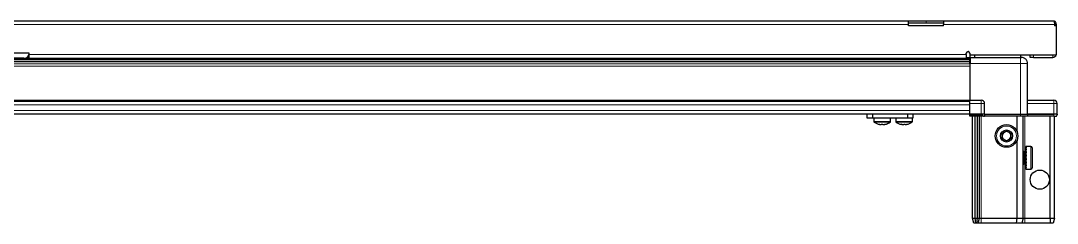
# Model space of a CAD drawing. Header units: millimetres. Extents: x 1315 to 5420, y -523 to 1562.
# Drawn here: x 2078 to 2671, y 575 to 691 of the extents above; entities that cross this region are included whole.
import ezdxf

# ---------------------------------------------------------------- set-up
doc = ezdxf.new("R2010")
doc.units = ezdxf.units.MM

msp = doc.modelspace()

# ---------------------------------------------------------------- linework, layer by layer
at = {"color": 7, "linetype": 'Continuous', "lineweight": 25}
for p, q in [((1555.82, 690.55), (2585.82, 690.55)), ((2585.82, 688.45), (2585.82, 690.55)), ((2585.82, 690.55), (2595.82, 690.55)), ((2595.82, 689.05), (2585.82, 689.05)), ((2585.82, 687.55), (2585.82, 688.45)), ((2605.82, 687.55), (2585.82, 687.55)), ((2595.82, 690.55), (2605.82, 690.55)), ((2605.82, 689.05), (2595.82, 689.05)), ((2605.82, 690.55), (2668.72, 690.55)), ((2605.82, 690.55), (2605.82, 688.45)), ((2605.82, 687.55), (2605.82, 688.45)), ((2669.32, 688.45), (2669.32, 687.55)), ((2669.32, 688.45), (2670.32, 688.45)), ((2670.32, 687.55), (2669.32, 687.55)), ((2670.32, 687.55), (2670.32, 688.45)), ((2670.32, 671.05), (2670.32, 687.55)), ((2083.32, 672.05), (2058.32, 672.05)), ((2083.32, 671.15), (2083.32, 672.05)), ((2083.32, 669.05), (2083.32, 671.15)), ((2618.82, 671.15), (2618.82, 671.9)), ((2618.82, 671.15), (2618.82, 669.05)), ((2620.82, 671.9), (2620.82, 671.05)), ((2620.82, 671.05), (2670.32, 671.05)), ((2620.82, 671.05), (2620.82, 669.55)), ((2620.82, 669.55), (2649.82, 669.55)), ((2620.97, 669.55), (2620.97, 666.05)), ((2623.57, 671.05), (2623.57, 669.55)), ((2650.07, 669.55), (2650.07, 671.05)), ((2655.32, 669.55), (2655.32, 671.05)), ((2657.32, 669.55), (2655.32, 669.55)), ((2657.32, 669.55), (2668.22, 669.55)), ((2620.82, 667.11), (1520.82, 667.11)), ((2620.82, 667.07), (1520.82, 667.07)), ((1546.94, 668.9), (2594.7, 668.9)), ((2080.32, 669.05), (2061.32, 669.05)), ((2083.32, 669.05), (2618.82, 669.05)), ((2589.32, 669.05), (2589.32, 668.9)), ((2589.43, 669.05), (2589.43, 668.9)), ((2589.61, 669.05), (2589.61, 668.9)), ((2590.12, 669.05), (2590.12, 668.9)), ((2590.51, 669.05), (2590.51, 668.9)), ((2591.37, 669.05), (2591.37, 668.9)), ((2591.93, 669.05), (2591.93, 668.9)), ((2593.05, 669.05), (2593.05, 668.9)), ((2593.73, 669.05), (2593.73, 668.9)), ((2594.7, 668.9), (2595, 668.9)), ((2595, 669.05), (2595, 668.9)), ((2595, 668.9), (2595.01, 668.9)), ((2595.01, 668.9), (2595.74, 668.9)), ((2595.27, 669.05), (2595.27, 668.9)), ((2595.74, 669.05), (2595.74, 668.9)), ((2595.74, 668.9), (2597.03, 668.9)), ((2596.94, 668.9), (2620.82, 668.9)), ((2597.03, 669.05), (2597.03, 668.9)), ((2597.13, 669.05), (2597.13, 668.9)), ((2597.75, 669.05), (2597.75, 668.9)), ((2598.95, 669.05), (2598.95, 668.9)), ((2599.57, 669.05), (2599.57, 668.9)), ((2600.56, 669.05), (2600.56, 668.9)), ((2601.03, 669.05), (2601.03, 668.9)), ((2601.7, 669.05), (2601.7, 668.9)), ((2601.98, 669.05), (2601.98, 668.9)), ((2602.27, 669.05), (2602.27, 668.9)), ((2602.32, 668.9), (2602.32, 669.05)), ((2602.32, 669.05), (2602.32, 668.9)), ((2620.82, 666.05), (2620.82, 645.05)), ((2653.82, 637.05), (2653.82, 666.05)), ((1520.82, 644.4), (2620.82, 644.4)), ((2620.82, 645.05), (2627.32, 645.05)), ((2620.82, 643.05), (2620.82, 645.05)), ((2620.82, 637.05), (2620.82, 643.05)), ((2629.32, 637.05), (2629.32, 643.05)), ((2653.82, 645.05), (2668.82, 645.05)), ((2670.82, 637.05), (2670.82, 643.05)), ((1520.82, 637.2), (2620.82, 637.2)), ((2562.17, 634.7), (2562.17, 637.2)), ((2565.17, 634.7), (2562.17, 634.7)), ((2565.17, 637.2), (2565.17, 634.7)), ((2585.37, 634.7), (2565.17, 634.7)), ((2566.02, 634.7), (2566.02, 632.79)), ((2575.52, 632.79), (2575.52, 634.7)), ((2575.57, 632.79), (2575.57, 634.7)), ((2578.52, 634.7), (2578.52, 632.79)), ((2585.37, 634.7), (2585.37, 637.2)), ((2588.37, 634.7), (2585.37, 634.7)), ((2588.02, 632.79), (2588.02, 634.7)), ((2588.37, 637.2), (2588.37, 634.7)), ((2620.82, 637.05), (2620.82, 636.71)), ((2620.82, 637.05), (2620.82, 637.05)), ((2620.82, 637.05), (2627.32, 637.05)), ((2627.32, 637.05), (2620.82, 637.05)), ((2620.82, 635.85), (2620.82, 636.71)), ((2620.82, 636.71), (2620.82, 636.71)), ((2620.82, 636.71), (2627.32, 636.71)), ((2628.64, 635.85), (2620.82, 635.85)), ((2622.32, 577.55), (2622.32, 635.85)), ((2623.82, 577.55), (2623.82, 635.85)), ((2625.32, 577.55), (2625.32, 635.85)), ((2626.32, 577.55), (2626.32, 635.85)), ((2629.32, 637.05), (2627.32, 637.05)), ((2628.64, 635.85), (2629.32, 635.85)), ((2629.32, 637.05), (2629.32, 635.85)), ((2629.32, 637.05), (2629.52, 637.05)), ((2629.52, 635.85), (2629.32, 635.85)), ((2629.52, 637.05), (2649.82, 637.05)), ((2649.82, 635.85), (2629.52, 635.85)), ((2647.82, 627.05), (2647.82, 635.85)), ((2649.82, 637.05), (2653.82, 637.05)), ((2653.82, 635.85), (2649.82, 635.85)), ((2651.32, 577.55), (2651.32, 635.85)), ((2653.82, 637.05), (2653.82, 635.85)), ((2653.82, 637.05), (2654.02, 637.05)), ((2654.02, 635.85), (2653.82, 635.85)), ((2654.02, 637.05), (2668.82, 637.05)), ((2668.82, 637.05), (2654.02, 637.05)), ((2668.82, 635.85), (2654.02, 635.85)), ((2666.82, 577.55), (2666.82, 635.85)), ((2670.82, 637.05), (2668.82, 637.05)), ((2668.82, 635.85), (2670.32, 635.85)), ((2669.32, 577.55), (2669.32, 635.85)), ((2670.32, 635.85), (2670.82, 636.71)), ((2670.82, 637.05), (2670.82, 636.71)), ((2647.82, 577.55), (2647.82, 622.05)), ((2652.82, 616.45), (2652.72, 616.45)), ((2652.72, 616.45), (2652.72, 607.65)), ((2655.72, 618.55), (2652.82, 618.55)), ((2652.82, 618.55), (2652.82, 618.54)), ((2653.32, 618.54), (2652.82, 618.54)), ((2652.82, 618.54), (2652.82, 618.46)), ((2652.82, 618.46), (2652.82, 618.11)), ((2653.32, 618.46), (2652.82, 618.46)), ((2653.32, 618.11), (2652.82, 618.11)), ((2652.82, 618.11), (2652.82, 617.81)), ((2652.82, 617.81), (2652.82, 617.09)), ((2653.32, 617.81), (2652.82, 617.81)), ((2653.32, 617.09), (2652.82, 617.09)), ((2652.82, 617.09), (2652.82, 616.6)), ((2652.82, 616.6), (2652.82, 615.58)), ((2653.32, 616.6), (2652.82, 616.6)), ((2653.32, 618.46), (2653.32, 618.54)), ((2653.32, 617.81), (2653.32, 618.11)), ((2653.32, 616.6), (2653.32, 617.09)), ((2656.52, 617.75), (2656.52, 616.26)), ((2656.52, 616.26), (2656.52, 606.35)), ((2651.35, 616.05), (2651.32, 616.05)), ((2651.84, 615.36), (2651.35, 616.05)), ((2651.35, 616.05), (2651.35, 615.01)), ((2651.35, 615.01), (2651.35, 608.05)), ((2652.32, 616.05), (2651.84, 615.36)), ((2651.84, 615.36), (2651.84, 614.49)), ((2651.84, 614.49), (2651.84, 608.74)), ((2652.32, 616.05), (2652.32, 615.01)), ((2652.32, 615.01), (2652.32, 608.05)), ((2653.32, 615.58), (2652.82, 615.58)), ((2652.82, 615.58), (2652.82, 614.94)), ((2652.82, 614.94), (2652.82, 613.72)), ((2653.32, 614.94), (2652.82, 614.94)), ((2653.32, 613.72), (2652.82, 613.72)), ((2652.82, 613.72), (2652.82, 613.18)), ((2653.32, 613.18), (2652.82, 613.18)), ((2652.82, 613), (2652.82, 611.7)), ((2653.32, 613), (2652.82, 613)), ((2653.32, 611.7), (2652.82, 611.7)), ((2653.32, 611.32), (2652.82, 611.32)), ((2652.82, 611.32), (2652.82, 610.97)), ((2653.32, 610.97), (2652.82, 610.97)), ((2652.82, 610.97), (2652.82, 609.71)), ((2653.32, 614.94), (2653.32, 615.58)), ((2653.32, 613), (2653.32, 613.72)), ((2653.32, 610.97), (2653.32, 611.7)), ((2651.32, 608.05), (2651.35, 608.05)), ((2651.35, 608.05), (2651.84, 608.74)), ((2651.84, 608.74), (2652.32, 608.05)), ((2652.72, 607.65), (2652.82, 607.65)), ((2653.32, 609.71), (2652.82, 609.71)), ((2652.82, 609.71), (2652.82, 609.04)), ((2652.82, 609.04), (2652.82, 607.95)), ((2653.32, 609.04), (2652.82, 609.04)), ((2653.32, 607.95), (2652.82, 607.95)), ((2652.82, 607.95), (2652.82, 607.41)), ((2652.82, 607.41), (2652.82, 606.59)), ((2653.32, 607.41), (2652.82, 607.41)), ((2653.32, 606.59), (2652.82, 606.59)), ((2652.82, 606.59), (2652.82, 606.23)), ((2652.82, 606.23), (2652.82, 605.77)), ((2653.32, 606.23), (2652.82, 606.23)), ((2653.32, 605.77), (2652.82, 605.77)), ((2652.82, 605.77), (2652.82, 605.62)), ((2652.82, 605.62), (2652.82, 605.55)), ((2653.32, 605.62), (2652.82, 605.62)), ((2652.82, 605.55), (2655.72, 605.55)), ((2653.32, 609.04), (2653.32, 609.71)), ((2653.32, 607.41), (2653.32, 607.95)), ((2653.32, 606.23), (2653.32, 606.59)), ((2653.32, 605.62), (2653.32, 605.77)), ((2622.32, 577.55), (2623.82, 577.55)), ((2623.12, 574.55), (2622.32, 577.55)), ((2623.82, 577.55), (2625.32, 577.55)), ((2624.28, 574.55), (2623.82, 577.55)), ((2624.78, 574.55), (2625.32, 577.55)), ((2625.32, 577.55), (2626.32, 577.55)), ((2625.52, 574.55), (2626.32, 577.55)), ((2626.32, 577.55), (2627.32, 577.55)), ((2627.32, 577.55), (2647.82, 577.55)), ((2647.49, 574.55), (2647.82, 577.55)), ((2647.82, 577.55), (2651.32, 577.55)), ((2651.32, 577.55), (2650.52, 574.55)), ((2651.32, 577.55), (2652.32, 577.55)), ((2652.32, 577.55), (2666.82, 577.55)), ((2666.82, 577.55), (2666.67, 574.55)), ((2666.82, 577.55), (2669.32, 577.55)), ((2669.32, 577.55), (2668.52, 574.55)), ((2624.28, 574.55), (2623.12, 574.55)), ((2624.78, 574.55), (2624.28, 574.55)), ((2625.52, 574.55), (2624.78, 574.55)), ((2627.32, 574.55), (2625.52, 574.55)), ((2647.49, 574.55), (2627.32, 574.55)), ((2650.52, 574.55), (2647.49, 574.55)), ((2652.32, 574.55), (2650.52, 574.55)), ((2666.67, 574.55), (2652.32, 574.55)), ((2668.52, 574.55), (2666.67, 574.55))]:
    msp.add_line(p, q, dxfattribs=at)
at = {"color": 8, "linetype": 'Continuous', "lineweight": 18}
for p, q in [((2585.82, 688.45), (1555.82, 688.45)), ((2595.82, 690.55), (2595.82, 689.05)), ((2669.32, 688.45), (2605.82, 688.45)), ((2081.98, 669.55), (2083.32, 669.55)), ((2083.32, 671.15), (2618.82, 671.15)), ((2618.82, 669.55), (2620.82, 669.55)), ((2657.32, 671.05), (2657.32, 669.55)), ((2668.22, 671.05), (2668.22, 669.55)), ((2620.82, 668.31), (1520.82, 668.31)), ((1520.82, 665.86), (2620.82, 665.86)), ((2620.82, 664.45), (1520.82, 664.45)), ((2649.82, 666.05), (2620.82, 666.05)), ((2649.82, 637.05), (2649.82, 666.05)), ((1520.82, 645.05), (2620.82, 645.05)), ((1520.82, 642.4), (2620.82, 642.4)), ((2627.32, 643.05), (2620.82, 643.05)), ((2627.32, 643.05), (2627.32, 645.05)), ((2627.32, 637.05), (2627.32, 643.05)), ((2629.32, 643.05), (2627.32, 643.05)), ((2668.82, 643.05), (2653.82, 643.05)), ((2668.82, 645.05), (2668.82, 643.05)), ((2668.82, 637.05), (2668.82, 643.05)), ((2670.82, 643.05), (2668.82, 643.05)), ((1520.82, 639.2), (2620.82, 639.2)), ((2620.82, 637.05), (2620.82, 636.71)), ((2627.32, 637.05), (2627.32, 636.71)), ((2627.32, 577.55), (2627.32, 635.85)), ((2629.52, 637.05), (2629.52, 635.85)), ((2649.82, 637.05), (2649.82, 635.85)), ((2652.32, 616.05), (2652.32, 635.85)), ((2654.02, 637.05), (2654.02, 635.85)), ((2668.82, 637.05), (2668.82, 635.85)), ((2568.23, 632.79), (2566.02, 632.79)), ((2568.33, 632.42), (2566.21, 632.42)), ((2575.52, 632.79), (2568.23, 632.79)), ((2575.33, 632.42), (2568.33, 632.42)), ((2575.38, 632.42), (2575.33, 632.42)), ((2575.57, 632.79), (2575.52, 632.79)), ((2586.02, 632.79), (2578.52, 632.79)), ((2585.91, 632.42), (2578.71, 632.42)), ((2587.83, 632.42), (2585.91, 632.42)), ((2588.02, 632.79), (2586.02, 632.79)), ((2655.72, 618.55), (2655.72, 616.85)), ((2655.72, 616.85), (2655.72, 605.55)), ((2652.32, 577.55), (2652.32, 608.05)), ((2627.32, 574.55), (2627.32, 577.55)), ((2652.32, 577.55), (2652.32, 574.55))]:
    msp.add_line(p, q, dxfattribs=at)
at = {"color": 7, "linetype": 'Continuous', "lineweight": 25}
for centre, radius in [((2641.82, 624.55), 6.5), ((2641.82, 624.55), 3.46), ((2660.82, 599.55), 5.5)]:
    msp.add_circle(centre, radius, dxfattribs=at)
at = {"color": 8, "linetype": 'Continuous', "lineweight": 18}
msp.add_circle((2641.82, 624.55), 5.7, dxfattribs=at)
at = {"color": 7, "linetype": 'Continuous', "lineweight": 25}
for centre, radius, start, end in [((2080.32, 672.05), 3, 270, 360), ((2619.82, 671.9), 1, 0, 180), ((2668.22, 671.65), 2.1, 270, 343.39845), ((2627.32, 643.05), 2, 0, 90), ((2668.82, 643.05), 2, 0, 90), ((2566.47, 632.79), 0.45, 180, 235.28209), ((2570.77, 639), 8, 235.28209, 259.05401), ((2570.77, 639), 8, 280.84597, 304.71791), ((2570.82, 639), 8, 280.92113, 304.71791), ((2575.07, 632.79), 0.45, 304.71791, 0), ((2575.12, 632.79), 0.45, 304.71791, 0), ((2578.97, 632.79), 0.45, 180, 235.28209), ((2583.27, 639), 8, 235.28209, 258.92302), ((2583.27, 639), 8, 280.93918, 304.71791), ((2587.57, 632.79), 0.45, 304.71791, 0), ((2641.82, 624.55), 2.5, 118.29497, 178.29497), ((2641.82, 624.55), 2.5, 178.29497, 238.29497), ((2641.82, 624.55), 2.5, 238.29497, 298.29497), ((2641.82, 624.55), 2.5, 58.29497, 118.29497), ((2641.82, 624.55), 2.5, 298.29497, 358.29497), ((2641.82, 624.55), 2.5, 358.29497, 58.29497), ((2652.32, 616.45), 0.4, 270, 360), ((2655.72, 617.75), 0.8, 0, 90), ((2652.32, 607.65), 0.4, 0, 90), ((2655.72, 606.35), 0.8, 270, 360)]:
    msp.add_arc(centre, radius, start, end, dxfattribs=at)
msp.add_ellipse((2627.32, 633.25), major_axis=(0, 3.46), ratio=0.57735, start_param=5.560451, end_param=6.283185, dxfattribs=at)
for points, knots in [([(2668.72, 690.55), (2668.77, 690.52), (2668.86, 690.47), (2668.99, 690.08), (2669.12, 689.52), (2669.23, 688.94), (2669.3, 688.57), (2669.32, 688.45)], [0, 0, 0, 0, 0.230255, 0.448522, 0.666786, 0.88505, 1, 1, 1, 1]), ([(2670.32, 688.45), (2670.29, 688.7), (2670.24, 689.2), (2669.85, 689.83), (2669.37, 690.26), (2668.99, 690.38), (2668.85, 690.42)], [0, 0, 0, 0, 0.286711, 0.558494, 0.830274, 1, 1, 1, 1]), ([(2620.82, 666.05), (2620.82, 666.44), (2620.82, 667.23), (2620.82, 668.28), (2620.82, 669.07), (2620.82, 669.49), (2620.82, 669.53), (2620.82, 669.55)], [0, 0, 0, 0, 0.214694, 0.429388, 0.644082, 0.858775, 1, 1, 1, 1]), ([(2649.82, 669.55), (2649.89, 669.55), (2650.02, 669.55), (2650.18, 669.55), (2650.3, 669.55), (2650.31, 669.55), (2650.32, 669.55)], [0, 0, 0, 0, 0.249394, 0.500333, 0.750167, 1, 1, 1, 1]), ([(2653.82, 666.05), (2653.77, 666.49), (2653.7, 667.17), (2653.26, 667.98), (2652.81, 668.54), (2652.25, 668.99), (2651.44, 669.43), (2650.76, 669.5), (2650.32, 669.55)], [0, 0, 0, 0, 0.239457, 0.368361, 0.5, 0.631639, 0.760543, 1, 1, 1, 1]), ([(2569.25, 631.14), (2569.25, 631.15), (2569.21, 631.15), (2569, 631.21), (2568.84, 631.28), (2568.78, 631.31), (2568.77, 631.32), (2568.77, 631.32), (2568.78, 631.32), (2568.8, 631.32), (2568.85, 631.31), (2569.07, 631.26), (2569.4, 631.19), (2569.78, 631.14), (2570.06, 631.14), (2570.32, 631.17), (2570.46, 631.24), (2570.59, 631.3), (2570.64, 631.32), (2570.66, 631.32), (2570.69, 631.32), (2570.71, 631.32), (2570.75, 631.31), (2570.87, 631.27), (2571.03, 631.19), (2571.29, 631.14), (2571.64, 631.14), (2572.01, 631.18), (2572.34, 631.25), (2572.57, 631.3), (2572.65, 631.32), (2572.67, 631.32), (2572.68, 631.32), (2572.68, 631.32), (2572.67, 631.3), (2572.5, 631.22), (2572.26, 631.14), (2572.28, 631.14), (2572.28, 631.14)], [0, 0, 0, 0, 0.0245191, 0.1059739, 0.1338421, 0.1478185, 0.1535531, 0.1564027, 0.1592796, 0.1617801, 0.1664773, 0.1816483, 0.2541107, 0.3009981, 0.3355791, 0.3791917, 0.4620214, 0.4826759, 0.486455, 0.4902707, 0.4928167, 0.4953568, 0.4997844, 0.513427, 0.5769545, 0.6409725, 0.679017, 0.7313711, 0.7890832, 0.8180386, 0.8216661, 0.824546, 0.8274502, 0.8308045, 0.8371581, 0.8638539, 0.9698659, 1, 1, 1, 1]), ([(2581.74, 631.15), (2581.75, 631.14), (2581.8, 631.13), (2581.75, 631.16), (2581.63, 631.2), (2581.52, 631.26), (2581.47, 631.28), (2581.44, 631.3), (2581.42, 631.31), (2581.42, 631.32), (2581.43, 631.32), (2581.44, 631.32), (2581.44, 631.32)], [0, 0, 0, 0, 0.117513, 0.319182, 0.655587, 0.780657, 0.858887, 0.909792, 0.960055, 0.979586, 0.994792, 1, 1, 1, 1]), ([(2581.44, 631.32), (2581.44, 631.32), (2581.45, 631.32), (2581.49, 631.31), (2581.65, 631.28), (2581.94, 631.21), (2582.29, 631.16), (2582.63, 631.13), (2582.95, 631.15), (2583.16, 631.21), (2583.32, 631.28), (2583.4, 631.31), (2583.44, 631.32), (2583.47, 631.32), (2583.49, 631.32), (2583.51, 631.32), (2583.56, 631.31), (2583.66, 631.26), (2583.77, 631.19), (2583.97, 631.14), (2584.22, 631.14), (2584.61, 631.17), (2584.96, 631.24), (2585.23, 631.3), (2585.29, 631.32), (2585.31, 631.32), (2585.32, 631.32), (2585.32, 631.32), (2585.31, 631.31), (2585.21, 631.27), (2585, 631.19), (2584.78, 631.14), (2584.77, 631.14), (2584.77, 631.14)], [0, 0, 0, 0, 0.003351, 0.008063, 0.021119, 0.079476, 0.149012, 0.192992, 0.237333, 0.333888, 0.366922, 0.38349, 0.390287, 0.393665, 0.397075, 0.40004, 0.405607, 0.423591, 0.509487, 0.565066, 0.606058, 0.657756, 0.755941, 0.780424, 0.784904, 0.789427, 0.792445, 0.795456, 0.800704, 0.816876, 0.89218, 0.968066, 1, 1, 1, 1]), ([(2639.28, 623.18), (2639.29, 623.69), (2639.32, 624.66), (2639.35, 625.62), (2639.36, 626.06)], [0, 0, 0, 0, 0.534686, 1, 1, 1, 1]), ([(2641.73, 621.66), (2641.44, 621.84), (2640.74, 622.28), (2639.89, 622.8), (2639.38, 623.11), (2639.28, 623.18)], [0, 0, 0, 0, 0.362901, 0.866875, 1, 1, 1, 1]), ([(2639.36, 626.06), (2639.82, 626.31), (2640.67, 626.77), (2641.51, 627.22), (2641.91, 627.43)], [0, 0, 0, 0, 0.5346859, 1, 1, 1, 1]), ([(2644.28, 623.03), (2643.82, 622.79), (2642.97, 622.33), (2642.13, 621.87), (2641.73, 621.66)], [0, 0, 0, 0, 0.5346859, 1, 1, 1, 1]), ([(2641.91, 627.43), (2642.01, 627.37), (2642.52, 627.05), (2643.37, 626.53), (2644.07, 626.1), (2644.36, 625.92)], [0, 0, 0, 0, 0.133125, 0.637099, 1, 1, 1, 1]), ([(2644.36, 625.92), (2644.35, 625.4), (2644.32, 624.44), (2644.29, 623.48), (2644.28, 623.03)], [0, 0, 0, 0, 0.534686, 1, 1, 1, 1])]:
    msp.add_open_spline(points, degree=3, knots=knots, dxfattribs=at)
at = {"color": 8, "linetype": 'Continuous', "lineweight": 18}
msp.add_open_spline([(2649.82, 666.05), (2649.82, 666.49), (2649.82, 667.17), (2649.82, 667.98), (2649.82, 668.54), (2649.82, 668.99), (2649.82, 669.43), (2649.82, 669.5), (2649.82, 669.55)], degree=3, knots=[0, 0, 0, 0, 0.2394568, 0.3683607, 0.5, 0.6316393, 0.7605432, 1, 1, 1, 1], dxfattribs=at)
msp.add_open_spline([(2653.82, 666.05), (2653.76, 666.05), (2653.64, 666.05), (2652.71, 666.05), (2651.39, 666.05), (2650.34, 666.05), (2649.82, 666.05)], degree=3, dxfattribs=at)

doc.saveas('drawing.dxf')
